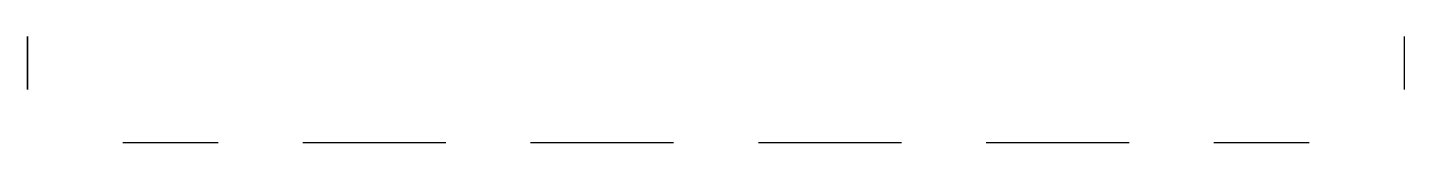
# Model space of a CAD drawing. Extents: x -6.5 to 6.5, y 3.8 to 4.8.
import ezdxf

# ---------------------------------------------------------------- set-up
doc = ezdxf.new("R2010")
doc.units = 0
doc.header["$MEASUREMENT"] = 0
doc.layers.add('MODELSKETCH_VISIBLE', color=7, linetype='CONTINUOUS')

msp = doc.modelspace()

# ---------------------------------------------------------------- linework, layer by layer
at = {"layer": 'MODELSKETCH_VISIBLE'}
for p, q in [((-6.5, 4.75), (-6.5, 4.25)), ((-6.5, 4.25), (-6.5, 4.75)), ((6.5, 4.25), (6.5, 4.75)), ((6.5, 4.25), (6.5, 4.75)), ((-5.6, 3.75), (-4.7, 3.75)), ((-5.6, 3.75), (-4.7, 3.75)), ((-3.9, 3.75), (-2.55, 3.75)), ((-3.9, 3.75), (-2.55, 3.75)), ((-1.75, 3.75), (-0.4, 3.75)), ((-1.75, 3.75), (-0.4, 3.75)), ((0.4, 3.75), (1.75, 3.75)), ((0.4, 3.75), (1.75, 3.75)), ((2.55, 3.75), (3.9, 3.75)), ((2.55, 3.75), (3.9, 3.75)), ((4.7, 3.75), (5.6, 3.75)), ((4.7, 3.75), (5.6, 3.75))]:
    msp.add_line(p, q, dxfattribs=at)

doc.saveas('drawing.dxf')
